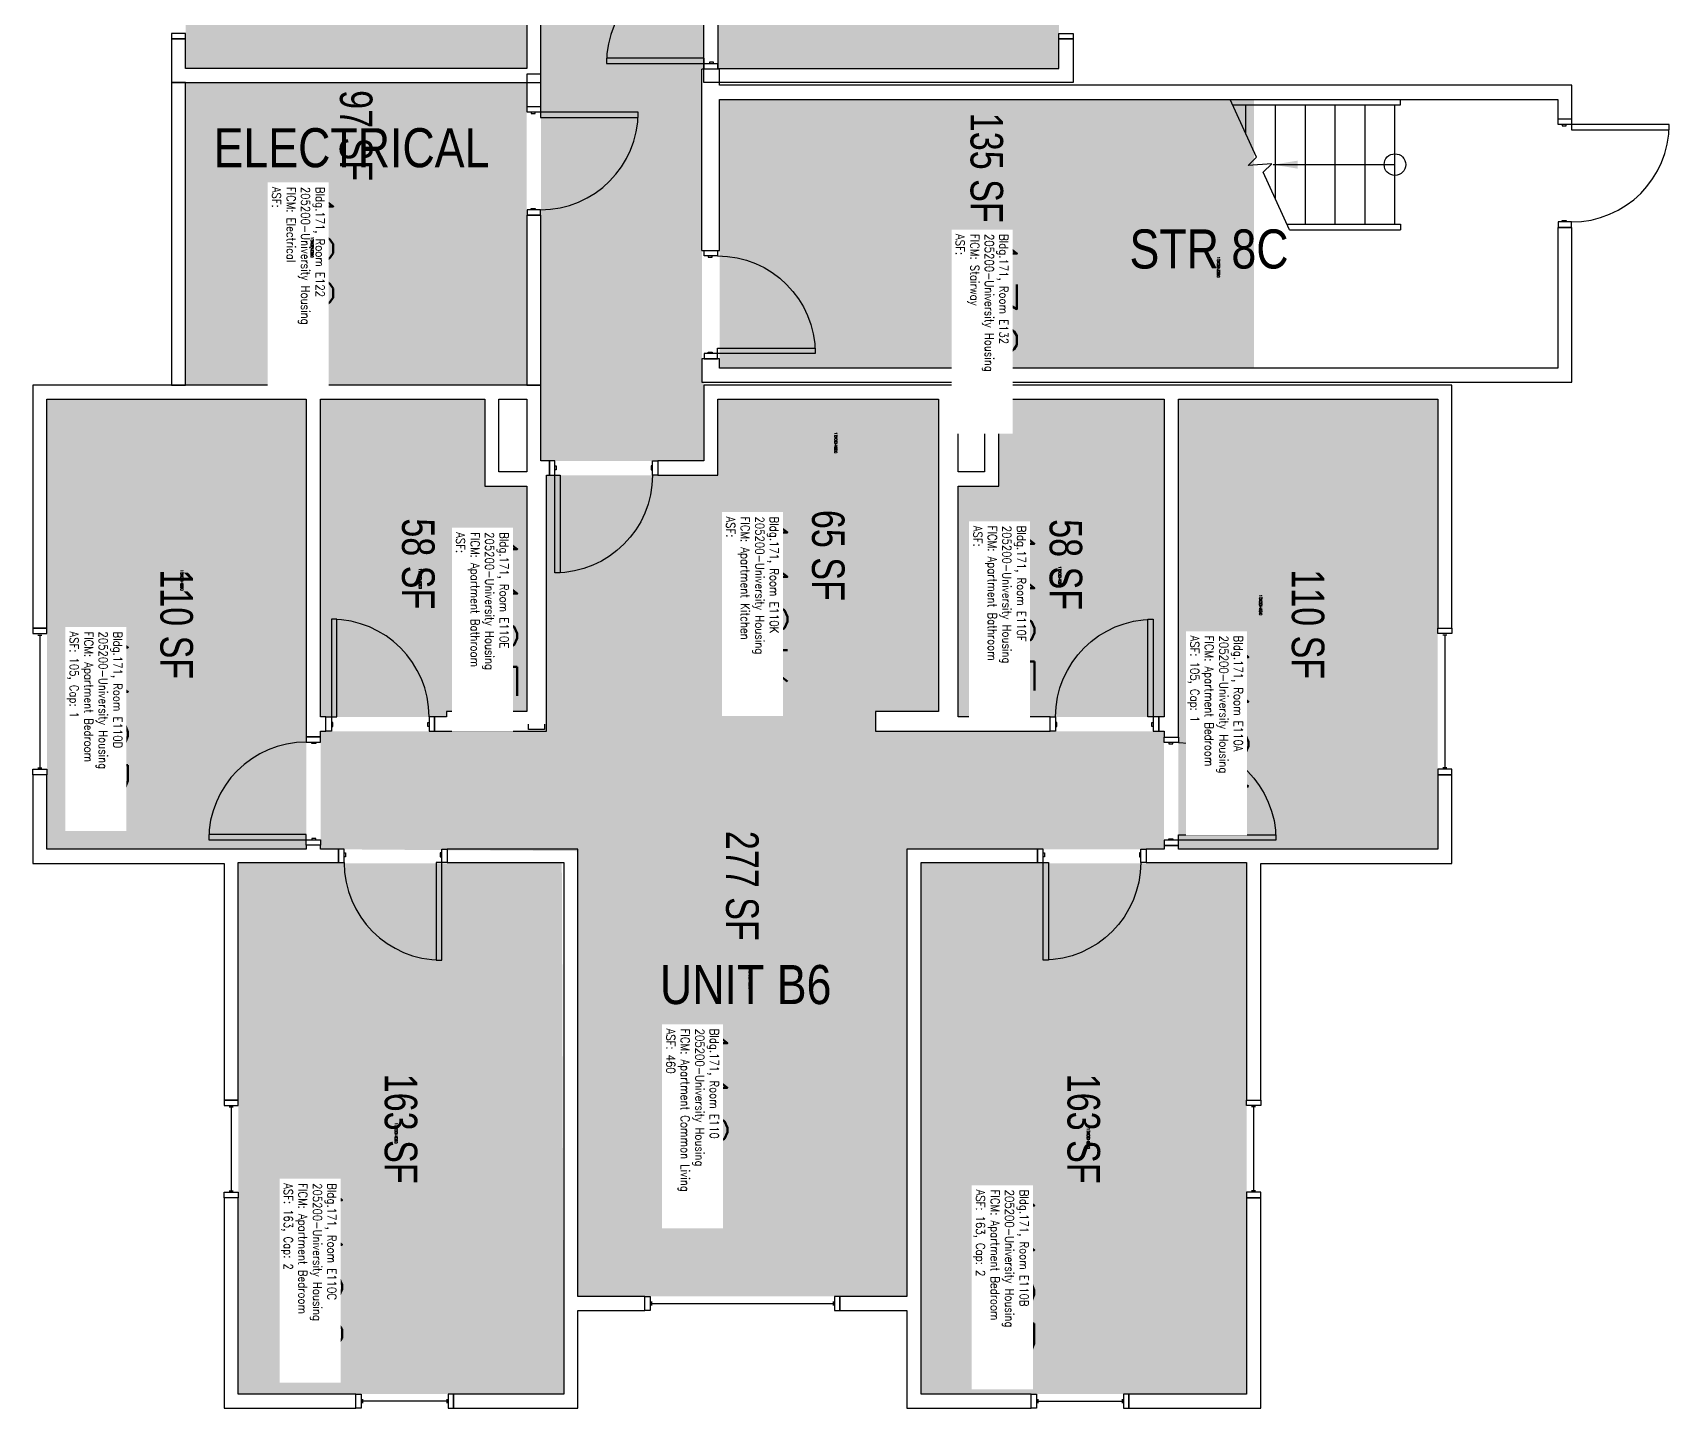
# Model space of a CAD drawing. Header units: inches. Extents: x 9163 to 12768, y -254 to 1312.
# Drawn here: x 11071 to 11675, y -204 to 303 of the extents above; entities that cross this region are included whole.
import ezdxf
from ezdxf.enums import TextEntityAlignment as Align

# ---------------------------------------------------------------- set-up
doc = ezdxf.new("R2010")
doc.units = ezdxf.units.IN
doc.header["$LTSCALE"] = 48
doc.header["$MEASUREMENT"] = 0
for name, color, linetype in [('A-AREA-IDEN', 1, 'Continuous'), ('A-DOOR', 2, 'Continuous'), ('A-FLOR', 94, 'Continuous'), ('A-GLAZ', 1, 'Continuous'), ('A-IDEN-RNUM', 7, 'Continuous'), ('A-IDEN-SNUM', 4, 'Continuous'), ('A-IDEN-VNUM', 4, 'Continuous'), ('A-WALL', 5, 'Continuous'), ('AREA-TEXT', 3, 'Continuous'), ('Rooms-Category-Color', 7, 'Continuous'), ('Rooms-College-Color', 7, 'Continuous'), ('Rooms-Department-Color', 7, 'Continuous'), ('Rooms-Division-Color', 7, 'Continuous'), ('Rooms-Information', 7, 'Continuous')]:
    doc.layers.add(name, color=color, linetype=linetype)
doc.styles.add('AREA', font='arial.ttf', dxfattribs={"width": 0.75, "height": 12})
doc.styles.add('DIMS', font='ARIALN.TTF')
doc.styles.add('ROOMSNUMBER', font='txt.shx', dxfattribs={"height": 0.03})
doc.styles.add('ROOMVNUMBER', font='simplex.shx', dxfattribs={"width": 0.85})
doc.styles.get("Standard").update_dxf_attribs({"font": 'ARIALN.TTF'})
doc.dimstyles.new('NBA 2004', dxfattribs={"dimscale": 128, "dimtxt": 0.125, "dimasz": 0.09375, "dimexe": 0.125, "dimexo": 0.125, "dimgap": 0.0625, "dimtad": 1, "dimdec": 3, "dimzin": 3, "dimdsep": 46, "dimlunit": 4, "dimtxsty": 'DIMS', "dimblk": 'ARCHTICK', "dimcen": 0.09375, "dimdle": 0.125, "dimclrd": 256, "dimclre": 256, "dimclrt": 2, "dimadec": 0, "dimazin": 0, "dimtfac": 0.75, "dimtdec": 3, "dimtmove": 2, "dimatfit": 2, "dimfxl": 0.125, "dimfrac": 2, "dimtolj": 1, "dimtzin": 0, "dimlwd": -1, "dimlwe": -1, "dimarcsym": 0})

# ---------------------------------------------------------------- blocks, each defined once
blk = doc.blocks.new('_ArchTick')
at = {"color": 0, "linetype": 'ByBlock', "const_width": 0.15}
blk.add_lwpolyline([(-0.5, -0.5), (0.5, 0.5)], dxfattribs=at)

msp = doc.modelspace()

# ---------------------------------------------------------------- hatches: boundary and pattern name
at = {"layer": 'Rooms-Category-Color', "true_color": 0xadadad}
for points in [[(11318.83, 829.5), (11258.83, 829.5), (11258.83, 734.86), (11233.83, 734.86), (11233.83, 652.54), (11258.83, 652.54), (11258.83, 145), (11318.83, 145), (11318.83, 173), (11318.83, 174), (11318.21, 174), (11318.21, 182.63), (11318.21, 289.5), (11318.83, 289.5), (11318.83, 329.5), (11318.21, 329.5), (11318.21, 345.38), (11318.83, 652.54), (11343.83, 652.54), (11343.83, 734.86), (11318.83, 734.86)], [(11127.83, 284.5), (11253.58, 284.5), (11253.58, 173), (11127.83, 173)], [(11324.7, 278.25), (11521.71, 278.25), (11521.71, 179.25), (11324.7, 179.25)]]:
    msp.add_hatch(color=253, dxfattribs=at).paths.add_polyline_path(points)
at = {"layer": 'Rooms-Category-Color', "true_color": 0x728ef3}
for points in [[(11253.58, 289.77), (11127.83, 289.75), (11127.83, 408.5), (11253.58, 408.5)], [(11324.08, 289.77), (11449.83, 289.75), (11449.83, 408.5), (11324.08, 408.5)], [(11076.71, 167.75), (11172.33, 167.75), (11172.33, 43.25), (11172.33, 1.88), (11076.71, 1.88)], [(11177.58, 167.75), (11177.58, 50.63), (11223.96, 50.63), (11223.96, 52.63), (11253.58, 52.63), (11253.58, 135.75), (11238.11, 135.75), (11238.11, 167.75)], [(11324.08, 167.75), (11405.46, 167.75), (11405.46, 52.63), (11324.08, 52.63)], [(11427.6, 167.75), (11488.58, 167.75), (11488.58, 50.63), (11412.71, 50.63), (11412.71, 135.75), (11427.6, 135.75)], [(11493.83, 167.75), (11589.46, 167.75), (11589.46, 1.88), (11493.83, 1.88)], [(11393.71, -163), (11272.48, -163), (11272.48, 1.14), (11177.6, 1.88), (11177.6, 45.38), (11260.83, 45.38), (11260.85, 139.75), (11324.1, 139.75), (11324.08, 52.63), (11382.21, 52.63), (11382.21, 45.38), (11488.58, 45.38), (11488.6, 1.88), (11393.73, 1.88), (11393.73, -163)], [(11147.23, -3.37), (11266.52, -3.37), (11267.23, -199), (11147.23, -199)], [(11398.96, -3.37), (11518.96, -3.36), (11518.96, -199), (11398.96, -199)]]:
    msp.add_hatch(color=171, dxfattribs=at).paths.add_polyline_path(points)
at = {"layer": 'Rooms-College-Color', "true_color": 0xadadad}
for points in [[(11318.83, 829.5), (11258.83, 829.5), (11258.83, 734.86), (11233.83, 734.86), (11233.83, 652.54), (11258.83, 652.54), (11258.83, 145), (11318.83, 145), (11318.83, 173), (11318.83, 174), (11318.21, 174), (11318.21, 182.63), (11318.21, 289.5), (11318.83, 289.5), (11318.83, 329.5), (11318.21, 329.5), (11318.21, 345.38), (11318.83, 652.54), (11343.83, 652.54), (11343.83, 734.86), (11318.83, 734.86)], [(11253.58, 289.77), (11127.83, 289.75), (11127.83, 408.5), (11253.58, 408.5)], [(11324.08, 289.77), (11449.83, 289.75), (11449.83, 408.5), (11324.08, 408.5)], [(11127.83, 284.5), (11253.58, 284.5), (11253.58, 173), (11127.83, 173)], [(11324.7, 278.25), (11521.71, 278.25), (11521.71, 179.25), (11324.7, 179.25)], [(11076.71, 167.75), (11172.33, 167.75), (11172.33, 43.25), (11172.33, 1.88), (11076.71, 1.88)], [(11177.58, 167.75), (11177.58, 50.63), (11223.96, 50.63), (11223.96, 52.63), (11253.58, 52.63), (11253.58, 135.75), (11238.11, 135.75), (11238.11, 167.75)], [(11324.08, 167.75), (11405.46, 167.75), (11405.46, 52.63), (11324.08, 52.63)], [(11427.6, 167.75), (11488.58, 167.75), (11488.58, 50.63), (11412.71, 50.63), (11412.71, 135.75), (11427.6, 135.75)], [(11493.83, 167.75), (11589.46, 167.75), (11589.46, 1.88), (11493.83, 1.88)], [(11393.71, -163), (11272.48, -163), (11272.48, 1.14), (11177.6, 1.88), (11177.6, 45.38), (11260.83, 45.38), (11260.85, 139.75), (11324.1, 139.75), (11324.08, 52.63), (11382.21, 52.63), (11382.21, 45.38), (11488.58, 45.38), (11488.6, 1.88), (11393.73, 1.88), (11393.73, -163)], [(11147.23, -3.37), (11266.52, -3.37), (11267.23, -199), (11147.23, -199)], [(11398.96, -3.37), (11518.96, -3.36), (11518.96, -199), (11398.96, -199)]]:
    msp.add_hatch(color=253, dxfattribs=at).paths.add_polyline_path(points)
at = {"layer": 'Rooms-Department-Color', "true_color": 0xacacac}
for points in [[(11318.83, 829.5), (11258.83, 829.5), (11258.83, 734.86), (11233.83, 734.86), (11233.83, 652.54), (11258.83, 652.54), (11258.83, 145), (11318.83, 145), (11318.83, 173), (11318.83, 174), (11318.21, 174), (11318.21, 182.63), (11318.21, 289.5), (11318.83, 289.5), (11318.83, 329.5), (11318.21, 329.5), (11318.21, 345.38), (11318.83, 652.54), (11343.83, 652.54), (11343.83, 734.86), (11318.83, 734.86)], [(11127.83, 284.5), (11253.58, 284.5), (11253.58, 173), (11127.83, 173)], [(11324.7, 278.25), (11521.71, 278.25), (11521.71, 179.25), (11324.7, 179.25)]]:
    msp.add_hatch(color=253, dxfattribs=at).paths.add_polyline_path(points)
at = {"layer": 'Rooms-Department-Color', "true_color": 0x604aed}
for points in [[(11253.58, 289.77), (11127.83, 289.75), (11127.83, 408.5), (11253.58, 408.5)], [(11324.08, 289.77), (11449.83, 289.75), (11449.83, 408.5), (11324.08, 408.5)], [(11076.71, 167.75), (11172.33, 167.75), (11172.33, 43.25), (11172.33, 1.88), (11076.71, 1.88)], [(11177.58, 167.75), (11177.58, 50.63), (11223.96, 50.63), (11223.96, 52.63), (11253.58, 52.63), (11253.58, 135.75), (11238.11, 135.75), (11238.11, 167.75)], [(11324.08, 167.75), (11405.46, 167.75), (11405.46, 52.63), (11324.08, 52.63)], [(11427.6, 167.75), (11488.58, 167.75), (11488.58, 50.63), (11412.71, 50.63), (11412.71, 135.75), (11427.6, 135.75)], [(11493.83, 167.75), (11589.46, 167.75), (11589.46, 1.88), (11493.83, 1.88)], [(11393.71, -163), (11272.48, -163), (11272.48, 1.14), (11177.6, 1.88), (11177.6, 45.38), (11260.83, 45.38), (11260.85, 139.75), (11324.1, 139.75), (11324.08, 52.63), (11382.21, 52.63), (11382.21, 45.38), (11488.58, 45.38), (11488.6, 1.88), (11393.73, 1.88), (11393.73, -163)], [(11147.23, -3.37), (11266.52, -3.37), (11267.23, -199), (11147.23, -199)], [(11398.96, -3.37), (11518.96, -3.36), (11518.96, -199), (11398.96, -199)]]:
    msp.add_hatch(color=173, dxfattribs=at).paths.add_polyline_path(points)
at = {"layer": 'Rooms-Division-Color', "true_color": 0xadadad}
for points in [[(11318.83, 829.5), (11258.83, 829.5), (11258.83, 734.86), (11233.83, 734.86), (11233.83, 652.54), (11258.83, 652.54), (11258.83, 145), (11318.83, 145), (11318.83, 173), (11318.83, 174), (11318.21, 174), (11318.21, 182.63), (11318.21, 289.5), (11318.83, 289.5), (11318.83, 329.5), (11318.21, 329.5), (11318.21, 345.38), (11318.83, 652.54), (11343.83, 652.54), (11343.83, 734.86), (11318.83, 734.86)], [(11127.83, 284.5), (11253.58, 284.5), (11253.58, 173), (11127.83, 173)], [(11324.7, 278.25), (11521.71, 278.25), (11521.71, 179.25), (11324.7, 179.25)]]:
    msp.add_hatch(color=253, dxfattribs=at).paths.add_polyline_path(points)
at = {"layer": 'Rooms-Division-Color', "true_color": 0x604aed}
for points in [[(11253.58, 289.77), (11127.83, 289.75), (11127.83, 408.5), (11253.58, 408.5)], [(11324.08, 289.77), (11449.83, 289.75), (11449.83, 408.5), (11324.08, 408.5)], [(11076.71, 167.75), (11172.33, 167.75), (11172.33, 43.25), (11172.33, 1.88), (11076.71, 1.88)], [(11177.58, 167.75), (11177.58, 50.63), (11223.96, 50.63), (11223.96, 52.63), (11253.58, 52.63), (11253.58, 135.75), (11238.11, 135.75), (11238.11, 167.75)], [(11324.08, 167.75), (11405.46, 167.75), (11405.46, 52.63), (11324.08, 52.63)], [(11427.6, 167.75), (11488.58, 167.75), (11488.58, 50.63), (11412.71, 50.63), (11412.71, 135.75), (11427.6, 135.75)], [(11493.83, 167.75), (11589.46, 167.75), (11589.46, 1.88), (11493.83, 1.88)], [(11393.71, -163), (11272.48, -163), (11272.48, 1.14), (11177.6, 1.88), (11177.6, 45.38), (11260.83, 45.38), (11260.85, 139.75), (11324.1, 139.75), (11324.08, 52.63), (11382.21, 52.63), (11382.21, 45.38), (11488.58, 45.38), (11488.6, 1.88), (11393.73, 1.88), (11393.73, -163)], [(11147.23, -3.37), (11266.52, -3.37), (11267.23, -199), (11147.23, -199)], [(11398.96, -3.37), (11518.96, -3.36), (11518.96, -199), (11398.96, -199)]]:
    msp.add_hatch(color=173, dxfattribs=at).paths.add_polyline_path(points)

# ---------------------------------------------------------------- linework, layer by layer
at = {"layer": 'A-DOOR'}
for p, q in [((11253.7, 273.63), (11253.7, 275.63)), ((11253.7, 275.63), (11258.7, 275.63)), ((11258.7, 273.63), (11253.7, 273.63)), ((11255.2, 273.63), (11255.2, 273.13)), ((11256.7, 273.63), (11255.2, 273.63)), ((11255.2, 273.13), (11256.7, 273.13)), ((11256.7, 273.13), (11256.7, 273.63)), ((11258.7, 275.63), (11258.7, 273.63)), ((11258.7, 273.63), (11258.7, 271.63)), ((11294.7, 273.63), (11258.7, 273.63)), ((11258.7, 271.63), (11294.7, 271.63)), ((11294.7, 271.63), (11294.7, 273.63)), ((11253.7, 237.63), (11253.7, 235.63)), ((11258.7, 237.63), (11253.7, 237.63)), ((11253.7, 235.63), (11258.7, 235.63)), ((11255.2, 237.63), (11255.2, 238.13)), ((11255.2, 238.13), (11256.7, 238.13)), ((11256.7, 237.63), (11255.2, 237.63)), ((11256.7, 238.13), (11256.7, 237.63)), ((11258.7, 235.63), (11258.7, 237.63)), ((11263.96, 145), (11261.96, 145)), ((11261.96, 145), (11261.96, 139.75)), ((11263.96, 139.75), (11263.96, 145)), ((11299.96, 145), (11301.96, 145)), ((11299.96, 139.75), (11299.96, 145)), ((11301.96, 145), (11301.96, 139.75)), ((11261.96, 139.75), (11263.96, 139.75)), ((11263.96, 143.25), (11264.46, 143.25)), ((11263.96, 141.75), (11263.96, 143.25)), ((11264.46, 141.75), (11263.96, 141.75)), ((11263.96, 139.75), (11265.96, 139.75)), ((11263.96, 103.75), (11263.96, 139.75)), ((11264.46, 143.25), (11264.46, 141.75)), ((11265.96, 139.75), (11265.96, 103.75)), ((11299.96, 143.25), (11299.46, 143.25)), ((11299.46, 143.25), (11299.46, 141.75)), ((11299.46, 141.75), (11299.96, 141.75)), ((11299.96, 141.75), (11299.96, 143.25)), ((11301.96, 139.75), (11299.96, 139.75)), ((11265.96, 103.75), (11263.96, 103.75)), ((11183.58, 86.63), (11181.58, 86.63)), ((11181.58, 86.63), (11181.58, 50.63)), ((11183.58, 50.63), (11183.58, 86.63)), ((11482.58, 50.63), (11482.58, 86.63)), ((11482.58, 86.63), (11484.58, 86.63)), ((11484.58, 86.63), (11484.58, 50.63)), ((11179.58, 45.38), (11179.58, 50.63)), ((11179.58, 50.63), (11181.58, 50.63)), ((11181.58, 50.63), (11183.58, 50.63)), ((11181.58, 50.63), (11181.58, 45.38)), ((11182.08, 48.63), (11181.58, 48.63)), ((11181.58, 48.63), (11181.58, 47.13)), ((11182.08, 47.13), (11182.08, 48.63)), ((11217.08, 47.13), (11217.08, 48.63)), ((11217.08, 48.63), (11217.58, 48.63)), ((11219.58, 50.63), (11217.58, 50.63)), ((11217.58, 50.63), (11217.58, 45.38)), ((11217.58, 48.63), (11217.58, 47.13)), ((11219.58, 45.38), (11219.58, 50.63)), ((11446.58, 45.38), (11446.58, 50.63)), ((11446.58, 50.63), (11448.58, 50.63)), ((11448.58, 50.63), (11448.58, 45.38)), ((11449.08, 48.63), (11448.58, 48.63)), ((11448.58, 48.63), (11448.58, 47.13)), ((11449.08, 47.13), (11449.08, 48.63)), ((11484.58, 50.63), (11482.58, 50.63)), ((11484.08, 47.13), (11484.08, 48.63)), ((11484.08, 48.63), (11484.58, 48.63)), ((11486.58, 50.63), (11484.58, 50.63)), ((11484.58, 50.63), (11484.58, 45.38)), ((11484.58, 48.63), (11484.58, 47.13)), ((11486.58, 45.38), (11486.58, 50.63)), ((11177.58, 43.35), (11172.33, 43.35)), ((11172.33, 43.35), (11172.33, 41.35)), ((11177.58, 41.35), (11177.58, 43.35)), ((11181.58, 45.38), (11179.58, 45.38)), ((11181.58, 47.13), (11182.08, 47.13)), ((11217.58, 47.13), (11217.08, 47.13)), ((11217.58, 45.38), (11219.58, 45.38)), ((11448.58, 45.38), (11446.58, 45.38)), ((11448.58, 47.13), (11449.08, 47.13)), ((11484.58, 47.13), (11484.08, 47.13)), ((11484.58, 45.38), (11486.58, 45.38)), ((11488.58, 41.2), (11488.58, 43.2)), ((11488.58, 43.2), (11493.83, 43.2)), ((11493.83, 43.2), (11493.83, 41.2)), ((11172.33, 41.35), (11177.58, 41.35)), ((11174.33, 40.85), (11174.33, 41.35)), ((11174.33, 41.35), (11175.83, 41.35)), ((11175.83, 40.85), (11174.33, 40.85)), ((11175.83, 41.35), (11175.83, 40.85)), ((11493.83, 41.2), (11488.58, 41.2)), ((11490.33, 41.2), (11490.33, 40.7)), ((11491.83, 41.2), (11490.33, 41.2)), ((11490.33, 40.7), (11491.83, 40.7)), ((11491.83, 40.7), (11491.83, 41.2)), ((11172.33, 7.35), (11136.33, 7.35)), ((11136.33, 7.35), (11136.33, 5.35)), ((11172.33, 5.35), (11172.33, 7.35)), ((11493.83, 5.2), (11493.83, 7.2)), ((11493.83, 7.2), (11529.83, 7.2)), ((11529.83, 7.2), (11529.83, 5.2)), ((11136.33, 5.35), (11172.33, 5.35)), ((11172.33, 3.35), (11172.33, 5.35)), ((11172.33, 5.35), (11177.58, 5.35)), ((11177.58, 3.35), (11172.33, 3.35)), ((11175.83, 5.85), (11174.33, 5.85)), ((11174.33, 5.85), (11174.33, 5.35)), ((11174.33, 5.35), (11175.83, 5.35)), ((11175.83, 5.35), (11175.83, 5.85)), ((11177.58, 5.35), (11177.58, 3.35)), ((11186.23, 1.88), (11184.23, 1.88)), ((11184.23, 1.88), (11184.23, -3)), ((11186.23, -3), (11186.23, 1.88)), ((11186.23, 0.5), (11186.73, 0.5)), ((11186.23, -1), (11186.23, 0.5)), ((11186.73, 0.5), (11186.73, -1)), ((11222.23, 0.5), (11221.73, 0.5)), ((11221.73, 0.5), (11221.73, -1)), ((11222.23, 1.88), (11224.23, 1.88)), ((11222.23, -3), (11222.23, 1.88)), ((11222.23, -1), (11222.23, 0.5)), ((11224.23, 1.88), (11224.23, -3)), ((11443.96, 1.88), (11441.96, 1.88)), ((11441.96, 1.88), (11441.96, -3)), ((11443.96, -3), (11443.96, 1.88)), ((11443.96, 0.5), (11444.46, 0.5)), ((11443.96, -1), (11443.96, 0.5)), ((11444.46, 0.5), (11444.46, -1)), ((11479.96, 0.5), (11479.46, 0.5)), ((11479.46, 0.5), (11479.46, -1)), ((11479.96, 1.88), (11481.96, 1.88)), ((11479.96, -3), (11479.96, 1.88)), ((11479.96, -1), (11479.96, 0.5)), ((11481.96, 1.88), (11481.96, -3)), ((11488.58, 5.2), (11488.58, 3.2)), ((11493.83, 5.2), (11488.58, 5.2)), ((11488.58, 3.2), (11493.83, 3.2)), ((11490.33, 5.2), (11490.33, 5.7)), ((11490.33, 5.7), (11491.83, 5.7)), ((11491.83, 5.2), (11490.33, 5.2)), ((11491.83, 5.7), (11491.83, 5.2)), ((11529.83, 5.2), (11493.83, 5.2)), ((11493.83, 3.2), (11493.83, 5.2)), ((11184.23, -3), (11186.23, -3)), ((11186.73, -1), (11186.23, -1)), ((11222.23, -3), (11220.23, -3)), ((11220.23, -3), (11220.23, -39)), ((11221.73, -1), (11222.23, -1)), ((11222.23, -39), (11222.23, -3)), ((11224.23, -3), (11222.23, -3)), ((11441.96, -3), (11443.96, -3)), ((11444.46, -1), (11443.96, -1)), ((11443.96, -3), (11445.96, -3)), ((11443.96, -39), (11443.96, -3)), ((11445.96, -3), (11445.96, -39)), ((11479.46, -1), (11479.96, -1)), ((11481.96, -3), (11479.96, -3)), ((11220.23, -39), (11222.23, -39)), ((11445.96, -39), (11443.96, -39))]:
    msp.add_line(p, q, dxfattribs=at)
for points in [[(11318.95, 291.5), (11318.95, 293.5), (11282.95, 293.5), (11282.95, 291.5)], [(11323.95, 291.5), (11323.95, 289.5), (11318.95, 289.5), (11318.95, 291.5)], [(11322.45, 291.5), (11322.45, 292), (11320.95, 292), (11320.95, 291.5)], [(11633.83, 269.11), (11633.83, 271.11), (11638.83, 271.11), (11638.83, 269.11)], [(11635.33, 269.11), (11635.33, 268.61), (11636.83, 268.61), (11636.83, 269.11)], [(11638.83, 269.11), (11638.83, 267.11), (11674.83, 267.11), (11674.83, 269.11)], [(11633.83, 233.11), (11633.83, 231.11), (11638.83, 231.11), (11638.83, 233.11)], [(11635.33, 233.11), (11635.33, 233.61), (11636.83, 233.61), (11636.83, 233.11)], [(11318.95, 220.63), (11318.95, 222.63), (11323.95, 222.63), (11323.95, 220.63)], [(11320.45, 220.63), (11320.45, 220.13), (11321.95, 220.13), (11321.95, 220.63)], [(11318.95, 184.63), (11318.95, 182.63), (11323.95, 182.63), (11323.95, 184.63)], [(11320.45, 184.63), (11320.45, 185.13), (11321.95, 185.13), (11321.95, 184.63)], [(11323.95, 184.63), (11323.95, 186.63), (11359.95, 186.63), (11359.95, 184.63)]]:
    msp.add_lwpolyline(points, close=True, dxfattribs=at)
for centre, start, end in [((11318.95, 291.5), 90, 180), ((11258.7, 273.63), 270, 0), ((11638.83, 269.11), 270, 0), ((11181.58, 50.63), 0, 90), ((11172.33, 5.35), 90, 180), ((11222.23, -3), 180, 270)]:
    msp.add_arc(centre, 36, start, end, dxfattribs=at)
at = {"layer": 'A-DOOR', "extrusion": (0, 0, -1)}
for centre, start, end in [((-11323.95, 184.63), 90, 180), ((-11263.96, 139.75), 180, 270), ((-11484.58, 50.63), 0, 90), ((-11493.83, 5.2), 90, 180), ((-11443.96, -3), 180, 270)]:
    msp.add_arc(centre, 36, start, end, dxfattribs=at)
at = {"layer": 'A-FLOR'}
for p, q in [((11575.7, 276.25), (11575.7, 278.25)), ((11513.88, 276.25), (11575.7, 276.25)), ((11518.7, 265.67), (11518.7, 276.25)), ((11529.7, 241.5), (11529.7, 276.25)), ((11540.7, 232.25), (11540.7, 276.25)), ((11551.7, 232.25), (11551.7, 276.25)), ((11562.7, 232.25), (11562.7, 276.25)), ((11573.7, 232.25), (11573.7, 276.25)), ((11533.92, 232.25), (11575.7, 232.25)), ((11534.84, 230.25), (11575.7, 230.25)), ((11575.7, 232.25), (11575.7, 230.25))]:
    msp.add_line(p, q, dxfattribs=at)
msp.add_lwpolyline([(11534.84, 230.25), (11525.13, 251.52), (11528.27, 254.58), (11519.52, 253.92), (11522.66, 256.98), (11512.97, 278.25)], dxfattribs=at)
msp.add_circle((11573.7, 254.25), 4, dxfattribs=at)
at = {"layer": 'A-GLAZ'}
for p, q in [((11076.71, 83.34), (11071.46, 83.34)), ((11071.46, 83.34), (11071.46, 81.34)), ((11071.46, 81.34), (11076.71, 81.34)), ((11073.33, 80.84), (11074.83, 80.84)), ((11074.08, 80.84), (11074.08, 31.84)), ((11076.71, 81.34), (11076.71, 83.34)), ((11589.46, 81.34), (11589.46, 83.34)), ((11589.46, 83.34), (11594.71, 83.34)), ((11594.71, 81.34), (11589.46, 81.34)), ((11592.83, 80.84), (11591.33, 80.84)), ((11592.08, 80.84), (11592.08, 31.84)), ((11594.71, 83.34), (11594.71, 81.34)), ((11071.46, 29.34), (11071.46, 31.34)), ((11071.46, 31.34), (11076.71, 31.34)), ((11073.33, 31.84), (11074.83, 31.84)), ((11076.71, 31.34), (11076.71, 29.34)), ((11589.46, 31.34), (11589.46, 29.34)), ((11594.71, 31.34), (11589.46, 31.34)), ((11592.83, 31.84), (11591.33, 31.84)), ((11594.71, 29.34), (11594.71, 31.34)), ((11076.71, 29.34), (11071.46, 29.34)), ((11589.46, 29.34), (11594.71, 29.34)), ((11147.23, -90.62), (11141.98, -90.62)), ((11141.98, -90.62), (11141.98, -92.62)), ((11141.98, -92.62), (11147.23, -92.62)), ((11143.85, -93.12), (11145.35, -93.12)), ((11144.6, -93.12), (11144.6, -124.12)), ((11147.23, -92.62), (11147.23, -90.62)), ((11518.96, -92.62), (11518.96, -90.62)), ((11518.96, -90.62), (11524.21, -90.62)), ((11524.21, -92.62), (11518.96, -92.62)), ((11522.33, -93.12), (11520.83, -93.12)), ((11521.58, -93.12), (11521.58, -124.12)), ((11524.21, -90.62), (11524.21, -92.62)), ((11141.98, -126.62), (11141.98, -124.62)), ((11141.98, -124.62), (11147.23, -124.62)), ((11147.23, -126.62), (11141.98, -126.62)), ((11143.85, -124.12), (11145.35, -124.12)), ((11147.23, -124.62), (11147.23, -126.62)), ((11518.96, -124.62), (11518.96, -126.62)), ((11524.21, -124.62), (11518.96, -124.62)), ((11518.96, -126.62), (11524.21, -126.62)), ((11522.33, -124.12), (11520.83, -124.12)), ((11524.21, -126.62), (11524.21, -124.62)), ((11297.08, -168.25), (11297.08, -163)), ((11297.08, -163), (11299.08, -163)), ((11299.08, -168.25), (11297.08, -168.25)), ((11299.08, -163), (11299.08, -168.25)), ((11299.58, -164.87), (11299.58, -166.37)), ((11299.58, -165.62), (11366.58, -165.62)), ((11366.58, -164.87), (11366.58, -166.37)), ((11369.08, -163), (11367.08, -163)), ((11367.08, -163), (11367.08, -168.25)), ((11367.08, -168.25), (11369.08, -168.25)), ((11369.08, -168.25), (11369.08, -163)), ((11190.6, -204.25), (11190.6, -199)), ((11190.6, -199), (11192.6, -199)), ((11192.6, -199), (11192.6, -204.25)), ((11226.6, -199), (11224.6, -199)), ((11224.6, -199), (11224.6, -204.25)), ((11226.6, -204.25), (11226.6, -199)), ((11439.58, -204.25), (11439.58, -199)), ((11439.58, -199), (11441.58, -199)), ((11441.58, -199), (11441.58, -204.25)), ((11475.58, -199), (11473.58, -199)), ((11473.58, -199), (11473.58, -204.25)), ((11475.58, -204.25), (11475.58, -199)), ((11192.6, -204.25), (11190.6, -204.25)), ((11193.1, -200.87), (11193.1, -202.37)), ((11224.1, -201.62), (11193.1, -201.62)), ((11224.1, -200.87), (11224.1, -202.37)), ((11224.6, -204.25), (11226.6, -204.25)), ((11441.58, -204.25), (11439.58, -204.25)), ((11442.08, -200.87), (11442.08, -202.37)), ((11442.08, -201.62), (11473.08, -201.62)), ((11473.08, -200.87), (11473.08, -202.37)), ((11473.58, -204.25), (11475.58, -204.25))]:
    msp.add_line(p, q, dxfattribs=at)
for points in [[(11122.58, 302.64), (11122.58, 300.64), (11127.83, 300.64), (11127.83, 302.64)], [(11455.08, 302.64), (11455.08, 300.64), (11449.83, 300.64), (11449.83, 302.64)]]:
    msp.add_lwpolyline(points, close=True, dxfattribs=at)
at = {"layer": 'A-WALL'}
for p, q in [((11258.83, 284.5), (11258.83, 413.13)), ((11318.83, 284.5), (11318.83, 413.13)), ((11253.58, 406.5), (11253.58, 289.75)), ((11324.08, 408.5), (11324.08, 289.75)), ((11122.58, 300.64), (11122.58, 284.5)), ((11127.83, 300.64), (11122.58, 300.64)), ((11127.83, 289.75), (11127.83, 300.64)), ((11449.83, 289.75), (11449.83, 300.64)), ((11449.83, 300.64), (11455.08, 300.64)), ((11455.08, 300.64), (11455.08, 284.5)), ((11253.58, 289.75), (11127.83, 289.75)), ((11324.08, 289.75), (11449.83, 289.75)), ((11127.83, 284.5), (11122.58, 284.5)), ((11122.58, 284.5), (11122.58, 173)), ((11122.58, 284.5), (11258.83, 284.5)), ((11127.83, 173), (11127.83, 284.5)), ((11258.83, 287.63), (11253.58, 287.63)), ((11253.58, 287.63), (11253.58, 275.63)), ((11258.83, 275.63), (11258.83, 287.63)), ((11318.2, 222.63), (11318.2, 289.5)), ((11324.7, 289.5), (11318.2, 289.5)), ((11455.08, 284.5), (11318.83, 284.5)), ((11324.7, 283.5), (11324.7, 289.5)), ((11638.95, 283.5), (11324.7, 283.5)), ((11324.7, 222.63), (11324.7, 278.25)), ((11324.7, 278.25), (11633.7, 278.25)), ((11633.7, 278.25), (11633.7, 271.11)), ((11638.95, 271.11), (11638.95, 283.5)), ((11253.58, 275.63), (11258.83, 275.63)), ((11633.7, 271.11), (11638.95, 271.11)), ((11258.83, 235.63), (11253.58, 235.63)), ((11253.58, 235.63), (11253.58, 173)), ((11258.83, 173), (11258.83, 235.63)), ((11638.95, 231.11), (11633.7, 231.11)), ((11633.7, 231.11), (11633.7, 179.25)), ((11638.95, 174), (11638.95, 231.11)), ((11318.2, 222.63), (11324.7, 222.63)), ((11324.7, 182.63), (11318.2, 182.63)), ((11318.2, 182.63), (11318.2, 174)), ((11324.7, 179.25), (11324.7, 182.63)), ((11633.7, 179.25), (11324.7, 179.25)), ((11258.83, 173), (11071.46, 173)), ((11071.46, 173), (11071.46, 83.34)), ((11122.58, 173), (11127.83, 173)), ((11253.58, 173), (11258.83, 173)), ((11258.83, 145), (11258.83, 173)), ((11318.2, 174), (11638.95, 174)), ((11594.71, 173), (11318.83, 173)), ((11318.83, 173), (11318.83, 145)), ((11594.71, 83.34), (11594.71, 173)), ((11076.71, 167.75), (11172.33, 167.75)), ((11076.71, 83.34), (11076.71, 167.75)), ((11172.33, 167.75), (11172.33, 43.35)), ((11177.58, 167.75), (11238.11, 167.75)), ((11177.58, 50.63), (11177.58, 167.75)), ((11238.11, 167.75), (11238.11, 135.75)), ((11243.36, 167.75), (11253.58, 167.75)), ((11243.36, 141), (11243.36, 167.75)), ((11253.58, 167.75), (11253.58, 141)), ((11324.08, 167.75), (11405.46, 167.75)), ((11324.08, 139.75), (11324.08, 167.75)), ((11405.46, 167.75), (11405.46, 52.63)), ((11412.71, 167.75), (11422.35, 167.75)), ((11412.71, 141), (11412.71, 167.75)), ((11422.35, 167.75), (11422.35, 141)), ((11427.6, 167.75), (11488.58, 167.75)), ((11427.6, 135.75), (11427.6, 167.75)), ((11488.58, 167.75), (11488.58, 50.63)), ((11493.83, 167.75), (11589.46, 167.75)), ((11493.83, 43.2), (11493.83, 167.75)), ((11589.46, 167.75), (11589.46, 83.34)), ((11261.96, 145), (11258.83, 145)), ((11261.96, 139.75), (11261.96, 145)), ((11318.83, 145), (11301.96, 145)), ((11301.96, 145), (11301.96, 139.75)), ((11253.58, 141), (11243.36, 141)), ((11260.83, 139.75), (11261.96, 139.75)), ((11260.83, 45.38), (11260.83, 139.75)), ((11301.96, 139.75), (11324.08, 139.75)), ((11422.35, 141), (11412.71, 141)), ((11238.11, 135.75), (11253.58, 135.75)), ((11253.58, 135.75), (11253.58, 52.63)), ((11412.71, 50.63), (11412.71, 135.75)), ((11412.71, 135.75), (11427.6, 135.75)), ((11071.46, 83.34), (11076.71, 83.34)), ((11589.46, 83.34), (11594.71, 83.34)), ((11179.58, 50.63), (11177.58, 50.63)), ((11179.58, 45.38), (11179.58, 50.63)), ((11223.96, 50.63), (11219.58, 50.63)), ((11219.58, 50.63), (11219.58, 45.38)), ((11253.58, 52.63), (11223.96, 52.63)), ((11223.96, 52.63), (11223.96, 50.63)), ((11405.46, 52.63), (11382.21, 52.63)), ((11382.21, 52.63), (11382.21, 45.38)), ((11446.58, 50.63), (11412.71, 50.63)), ((11446.58, 45.38), (11446.58, 50.63)), ((11488.58, 50.63), (11486.58, 50.63)), ((11486.58, 50.63), (11486.58, 45.38)), ((11172.33, 43.35), (11177.58, 43.35)), ((11177.58, 43.35), (11177.58, 45.38)), ((11177.58, 45.38), (11179.58, 45.38)), ((11219.58, 45.38), (11226.33, 45.38)), ((11226.33, 45.38), (11260.83, 45.38)), ((11254.21, 46), (11254.21, 48)), ((11260.2, 46), (11254.21, 46)), ((11260.2, 48), (11260.2, 46)), ((11382.21, 45.38), (11409.96, 45.38)), ((11409.96, 45.38), (11446.58, 45.38)), ((11486.58, 45.38), (11488.58, 45.38)), ((11488.58, 45.38), (11488.58, 43.2)), ((11488.58, 43.2), (11493.83, 43.2)), ((11071.46, 29.34), (11071.46, -3.37)), ((11076.71, 29.34), (11071.46, 29.34)), ((11076.71, 1.88), (11076.71, 29.34)), ((11594.71, 29.34), (11589.46, 29.34)), ((11589.46, 29.34), (11589.46, 1.88)), ((11594.71, -3.37), (11594.71, 29.34)), ((11142.58, 1.88), (11076.71, 1.88)), ((11172.33, 1.88), (11142.58, 1.88)), ((11177.58, 3.35), (11172.33, 3.35)), ((11172.33, 3.35), (11172.33, 1.88)), ((11177.58, 1.88), (11177.58, 3.35)), ((11184.23, 1.88), (11177.58, 1.88)), ((11184.23, -3), (11184.23, 1.88)), ((11272.48, 1.88), (11224.23, 1.88)), ((11224.23, 1.88), (11224.23, -3)), ((11272.48, -163), (11272.48, 1.88)), ((11441.96, 1.88), (11393.71, 1.88)), ((11393.71, 1.88), (11393.71, -163)), ((11441.96, -3), (11441.96, 1.88)), ((11488.58, 1.88), (11481.96, 1.88)), ((11481.96, 1.88), (11481.96, -3)), ((11488.58, 3.2), (11488.58, 1.88)), ((11493.83, 3.2), (11488.58, 3.2)), ((11493.83, 1.88), (11493.83, 3.2)), ((11523.58, 1.88), (11493.83, 1.88)), ((11589.46, 1.88), (11523.58, 1.88)), ((11071.46, -3.37), (11141.98, -3.37)), ((11141.98, -3.37), (11141.98, -90.62)), ((11147.23, -90.62), (11147.23, -3)), ((11147.23, -3), (11184.23, -3)), ((11224.23, -3), (11267.23, -3)), ((11267.23, -3), (11267.23, -199)), ((11398.96, -3), (11441.96, -3)), ((11398.96, -199), (11398.96, -3)), ((11481.96, -3), (11518.96, -3)), ((11518.96, -3), (11518.96, -90.62)), ((11524.21, -90.62), (11524.21, -3.37)), ((11524.21, -3.37), (11594.71, -3.37)), ((11141.98, -90.62), (11147.23, -90.62)), ((11518.96, -90.62), (11524.21, -90.62)), ((11141.98, -126.62), (11141.98, -204.25)), ((11147.23, -126.62), (11141.98, -126.62)), ((11147.23, -199), (11147.23, -126.62)), ((11524.21, -126.62), (11518.96, -126.62)), ((11518.96, -126.62), (11518.96, -199)), ((11524.21, -204.25), (11524.21, -126.62)), ((11297.08, -163), (11272.48, -163)), ((11272.48, -168.25), (11297.08, -168.25)), ((11272.48, -204.25), (11272.48, -168.25)), ((11297.08, -168.25), (11297.08, -163)), ((11393.71, -163), (11369.08, -163)), ((11369.08, -163), (11369.08, -168.25)), ((11369.08, -168.25), (11393.71, -168.25)), ((11393.71, -168.25), (11393.71, -204.25)), ((11190.6, -199), (11147.23, -199)), ((11190.6, -204.25), (11190.6, -199)), ((11267.23, -199), (11226.6, -199)), ((11226.6, -199), (11226.6, -204.25)), ((11439.58, -199), (11398.96, -199)), ((11439.58, -204.25), (11439.58, -199)), ((11518.96, -199), (11475.58, -199)), ((11475.58, -199), (11475.58, -204.25)), ((11141.98, -204.25), (11190.6, -204.25)), ((11226.6, -204.25), (11272.48, -204.25)), ((11393.71, -204.25), (11439.58, -204.25)), ((11475.58, -204.25), (11524.21, -204.25))]:
    msp.add_line(p, q, dxfattribs=at)

# ---------------------------------------------------------------- texts
at = {"layer": 'A-AREA-IDEN'}
for s, p in [('ELECTRICAL', (11188.98, 253.3)), ('STR 8C', (11505.14, 215.97)), ('UNIT B6', (11334.32, -55.23))]:
    msp.add_text(s, height=14.4, dxfattribs=at).set_placement(p, align=Align.CENTER)
at = {"layer": 'A-IDEN-RNUM', "style": 'ROOMSNUMBER', "width": 0.85}
for s, p in [('0122-00', (11174.45, 223.8)), ('0132-00', (11508.61, 216.47)), ('0110-K0', (11367.53, 151.71)), ('0110-D0', (11126.47, 101.04)), ('0110-E0', (11214.33, 101.64)), ('0110-F0', (11450.09, 102.36)), ('0110-A0', (11524.18, 91.92)), ('0110-00', (11335.97, -45.89)), ('0110-C0', (11205.44, -102.83)), ('0110-B0', (11460.64, -104.77))]:
    msp.add_text(s, height=1, rotation=270, dxfattribs=at).set_placement(p, align=Align.MIDDLE_CENTER)
at = {"layer": 'A-IDEN-SNUM', "style": 'ROOMSNUMBER', "width": 0.85}
for s, p in [('1710E12200', (11174.45, 223.8)), ('1710E13200', (11508.61, 216.47)), ('1710E110K0', (11367.53, 151.71)), ('1710E110D0', (11126.47, 101.04)), ('1710E110E0', (11214.33, 101.64)), ('1710E110F0', (11450.09, 102.36)), ('1710E110A0', (11524.18, 91.92)), ('1710E11000', (11335.97, -45.89)), ('1710E110C0', (11205.44, -102.83)), ('1710E110B0', (11460.64, -104.77))]:
    msp.add_text(s, height=1, rotation=270, dxfattribs=at).set_placement(p, align=Align.MIDDLE_CENTER)
at = {"layer": 'A-IDEN-VNUM', "style": 'ROOMVNUMBER', "width": 0.85}
for s, p in [('122', (11170.98, 223.3)), ('132', (11423.07, 205.91)), ('110K', (11338.43, 94.48)), ('110E', (11238.84, 89.16)), ('110F', (11429.53, 91.53)), ('110D', (11095.31, 52.11)), ('110A', (11508.44, 49.66)), ('110', (11316.32, -85.23)), ('110C', (11174.27, -151.76)), ('110B', (11429.47, -153.69))]:
    msp.add_text(s, height=22.5, rotation=270, dxfattribs=at).set_placement(p, align=Align.MIDDLE_CENTER)
at = {"layer": 'AREA-TEXT', "style": 'AREA', "width": 0.75}
for s, p in [('97 SF', (11190.71, 264.95)), ('135 SF', (11423.21, 253.1)), ('58 SF', (11213.62, 107.08)), ('65 SF', (11364.77, 110.19)), ('58 SF', (11452.37, 106.78)), ('110 SF', (11124.52, 84.82)), ('110 SF', (11541.65, 84.82)), ('277 SF', (11333.1, -11.62)), ('163 SF', (11207.23, -101.18)), ('163 SF', (11458.96, -101.18))]:
    msp.add_text(s, height=12, rotation=270, dxfattribs=at).set_placement(p, align=Align.MIDDLE_CENTER)

# ---------------------------------------------------------------- leaders
at = {"layer": 'A-FLOR'}
msp.add_leader([(11528.83, 254.25), (11573.7, 254.25)], dimstyle='NBA 2004', override={"dimscale": 96, "dimasz": 0.09375, "dimgap": 0.0625, "dimtad": 0}, dxfattribs=at)

# ---------------------------------------------------------------- next in the draw order: texts
at = {"layer": 'Rooms-Information', "char_height": 3.2143, "width": 72, "attachment_point": 7, "rotation": 270, "style": 'ROOMVNUMBER', "bg_fill": 3, "box_fill_scale": 1.5, "bg_fill_color": 256, "bg_fill_true_color": 13158600, "bg_fill_transparency": 0}
for s, insert in [('Bldg.171, Room E122^M^J205200-University Housing^M^JFICM: Electrical^M^JASF: ', (11159.73, 246.07)), ('Bldg.171, Room E132^M^J205200-University Housing^M^JFICM: Stairway^M^JASF: ', (11411.82, 228.68)), ('Bldg.171, Room E110K^M^J205200-University Housing^M^JFICM: Apartment Kitchen^M^JASF: ', (11327.18, 124.53)), ('Bldg.171, Room E110F^M^J205200-University Housing^M^JFICM: Apartment Bathroom^M^JASF: ', (11418.28, 121.13)), ('Bldg.171, Room E110E^M^J205200-University Housing^M^JFICM: Apartment Bathroom^M^JASF: ', (11227.59, 118.76)), ('Bldg.171, Room E110D^M^J205200-University Housing^M^JFICM: Apartment Bedroom^M^JASF: 105, Cap: 1', (11084.06, 82.17)), ('Bldg.171, Room E110A^M^J205200-University Housing^M^JFICM: Apartment Bedroom^M^JASF: 105, Cap: 1', (11497.19, 80.63)), ('Bldg.171, Room E110^M^J205200-University Housing^M^JFICM: Apartment Common Living^M^JASF: 460', (11305.07, -64.28)), ('Bldg.171, Room E110C^M^J205200-University Housing^M^JFICM: Apartment Bedroom^M^JASF: 163, Cap: 2', (11163.02, -121.25)), ('Bldg.171, Room E110B^M^J205200-University Housing^M^JFICM: Apartment Bedroom^M^JASF: 163, Cap: 2', (11418.22, -123.64))]:
    msp.add_mtext(s, dxfattribs=dict(at, insert=insert))

doc.saveas('drawing.dxf')
